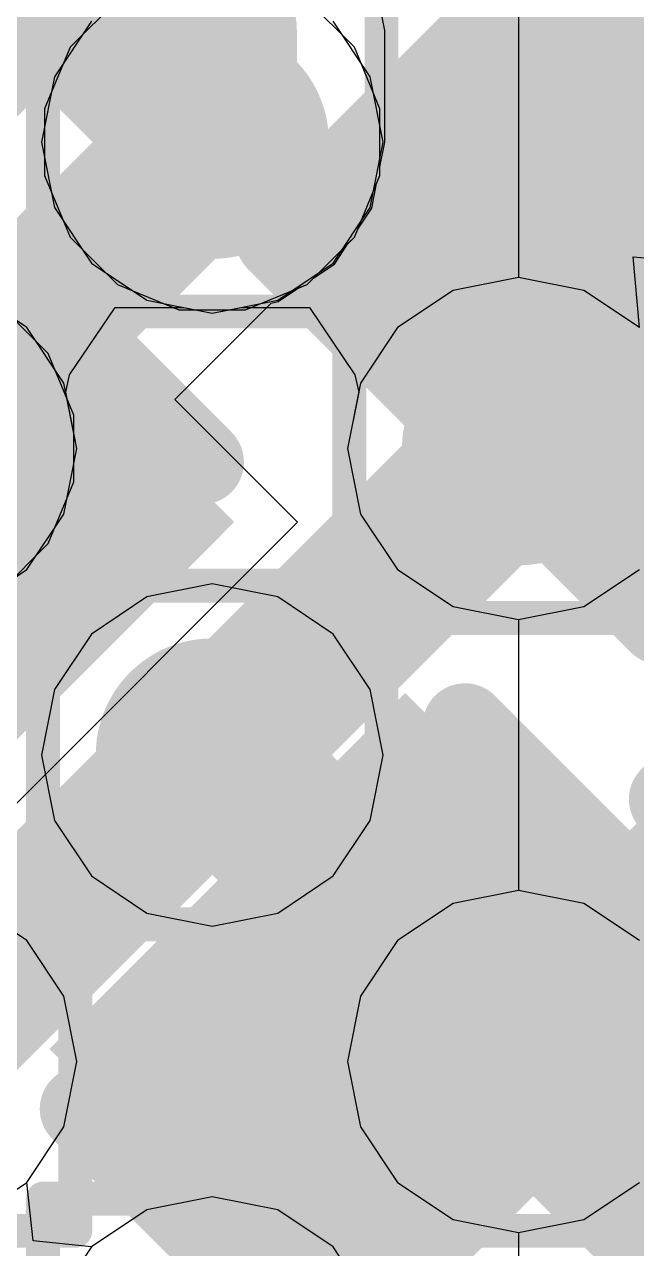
# Model space of a CAD drawing. Header units: inches. Extents: x -6 to 284, y -12 to 154.
# Drawn here: x 56.424 to 57.343, y 7.536 to 9.372 of the extents above; entities that cross this region are included whole.
import ezdxf

# ---------------------------------------------------------------- set-up
doc = ezdxf.new("R2010")
doc.units = ezdxf.units.IN
for name, color, linetype in [('Bottom Layer', 5, 'Continuous'), ('Bottom Overlay', 54, 'Continuous'), ('Bottom Paste', 16, 'Continuous'), ('Bottom Solder', 6, 'Continuous'), ('Drill Drawing', 1, 'Continuous'), ('GND-1', 16, 'Continuous'), ('GND-2', 90, 'Continuous'), ('GND-3', 216, 'Continuous'), ('GND-4', 54, 'Continuous'), ('PWR-1', 156, 'Continuous'), ('PWR-2', 130, 'Continuous'), ('Signal L1', 76, 'Continuous'), ('Signal L2', 6, 'Continuous'), ('Top Layer', 1, 'Continuous'), ('Top Paste', 8, 'Continuous'), ('Top Solder', 216, 'Continuous'), ('Via Holes', 16, 'Continuous')]:
    doc.layers.add(name, color=color, linetype=linetype)

# ---------------------------------------------------------------- blocks, each defined once
blk = doc.blocks.new('C___0402_B_115')
at = {"layer": 'Bottom Overlay'}
blk.add_lwpolyline([(0.7874, 0.4064, 0.127, 0.127, 0), (0.2794, 0.4064, 0.127, 0.127, 0)], format="xyseb", dxfattribs=at)
blk = doc.blocks.new('BGA_565_15_5_14_4__132')
at = {"layer": 'Top Layer'}
h = blk.add_hatch(color=1, dxfattribs=at)
edge = h.paths.add_edge_path()
edge.add_arc((-1.625, 2.275), 0.125, 0, 360)
h = blk.add_hatch(color=1, dxfattribs=at)
edge = h.paths.add_edge_path()
edge.add_arc((-2.275, 1.625), 0.125, 0, 360)
h = blk.add_hatch(color=1, dxfattribs=at)
edge = h.paths.add_edge_path()
edge.add_arc((-1.625, 1.625), 0.125, 0, 360)
h = blk.add_hatch(color=1, dxfattribs=at)
edge = h.paths.add_edge_path()
edge.add_arc((-2.275, 0.975), 0.125, 0, 360)
at = {"layer": 'Top Paste'}
h = blk.add_hatch(color=8, dxfattribs=at)
edge = h.paths.add_edge_path()
edge.add_arc((-1.625, 2.275), 0.125, 0, 360)
h = blk.add_hatch(color=8, dxfattribs=at)
edge = h.paths.add_edge_path()
edge.add_arc((-2.275, 1.625), 0.125, 0, 360)
h = blk.add_hatch(color=8, dxfattribs=at)
edge = h.paths.add_edge_path()
edge.add_arc((-1.625, 1.625), 0.125, 0, 360)
h = blk.add_hatch(color=8, dxfattribs=at)
edge = h.paths.add_edge_path()
edge.add_arc((-2.275, 0.975), 0.125, 0, 360)
at = {"layer": 'Top Solder'}
h = blk.add_hatch(color=216, dxfattribs=at)
edge = h.paths.add_edge_path()
edge.add_arc((-1.625, 2.275), 0.175, 0, 360)
h = blk.add_hatch(color=216, dxfattribs=at)
edge = h.paths.add_edge_path()
edge.add_arc((-2.275, 1.625), 0.175, 0, 360)
h = blk.add_hatch(color=216, dxfattribs=at)
edge = h.paths.add_edge_path()
edge.add_arc((-1.625, 1.625), 0.175, 0, 360)
h = blk.add_hatch(color=216, dxfattribs=at)
edge = h.paths.add_edge_path()
edge.add_arc((-2.275, 0.975), 0.175, 0, 360)
blk = doc.blocks.new('C___0402_B_393')
at = {"layer": 'Bottom Layer'}
blk.add_hatch(color=5, dxfattribs=at).paths.add_polyline_path([(-0.2413, 0.3175), (-0.2413, -0.3175), (-0.6985, -0.3175), (-0.6985, 0.3175)])
at = {"layer": 'Bottom Paste'}
blk.add_hatch(color=16, dxfattribs=at).paths.add_polyline_path([(-0.2413, 0.3175), (-0.2413, -0.3175), (-0.6985, -0.3175), (-0.6985, 0.3175)])
at = {"layer": 'Bottom Solder'}
blk.add_hatch(color=6, dxfattribs=at).paths.add_polyline_path([(-0.1813, 0.3775), (-0.1813, -0.3775), (-0.7585, -0.3775), (-0.7585, 0.3775)])
at = {"layer": 'Bottom Overlay'}
for points in [[(-0.7874, 0.4064, 0.127, 0.127, 0), (-0.7874, -0.4064, 0.127, 0.127, 0)], [(-0.7874, 0.4064, 0.127, 0.127, 0), (-0.2794, 0.4064, 0.127, 0.127, 0)], [(-0.7874, -0.4064, 0.127, 0.127, 0), (-0.2794, -0.4064, 0.127, 0.127, 0)]]:
    blk.add_lwpolyline(points, format="xyseb", dxfattribs=at)
for points in [[(-0.8191, 0.4064, 0.0635, 0.0635, 1), (-0.7556, 0.4064, 0.0635, 0.0635, 1)], [(-0.8191, 0.4064, 0.0635, 0.0635, 1), (-0.7556, 0.4064, 0.0635, 0.0635, 1)], [(-0.3111, 0.4064, 0.0635, 0.0635, 1), (-0.2477, 0.4064, 0.0635, 0.0635, 1)], [(-0.8191, -0.4064, 0.0635, 0.0635, 1), (-0.7556, -0.4064, 0.0635, 0.0635, 1)], [(-0.8191, -0.4064, 0.0635, 0.0635, 1), (-0.7556, -0.4064, 0.0635, 0.0635, 1)]]:
    blk.add_lwpolyline(points, format="xyseb", close=True, dxfattribs=at)
blk = doc.blocks.new('CAP_0201_B_397')
at = {"layer": 'Bottom Layer'}
for points in [[(-0.45, 0.15), (-0.15, 0.15), (-0.15, -0.15), (-0.45, -0.15)], [(0.15, 0.15), (0.45, 0.15), (0.45, -0.15), (0.15, -0.15)]]:
    blk.add_hatch(color=5, dxfattribs=at).paths.add_polyline_path(points)
at = {"layer": 'Bottom Paste'}
for points in [[(-0.45, 0.15), (-0.15, 0.15), (-0.15, -0.15), (-0.45, -0.15)], [(0.15, 0.15), (0.45, 0.15), (0.45, -0.15), (0.15, -0.15)]]:
    blk.add_hatch(color=16, dxfattribs=at).paths.add_polyline_path(points)
at = {"layer": 'Bottom Solder'}
for points in [[(-0.505, 0.205), (-0.095, 0.205), (-0.095, -0.205), (-0.505, -0.205)], [(0.095, 0.205), (0.505, 0.205), (0.505, -0.205), (0.095, -0.205)]]:
    blk.add_hatch(color=6, dxfattribs=at).paths.add_polyline_path(points)
at = {"layer": 'Bottom Overlay'}
for points in [[(-0.5334, 0.2286, 0.127, 0.127, 0), (-0.2032, 0.2286, 0.127, 0.127, 0)], [(-0.5334, -0.2286, 0.127, 0.127, 0), (-0.5334, 0.2286, 0.127, 0.127, 0)], [(0.2032, 0.2286, 0.127, 0.127, 0), (0.5334, 0.2286, 0.127, 0.127, 0)], [(0.5334, -0.2286, 0.127, 0.127, 0), (0.5334, 0.2286, 0.127, 0.127, 0)], [(-0.5334, -0.2286, 0.127, 0.127, 0), (-0.2032, -0.2286, 0.127, 0.127, 0)], [(0.2032, -0.2286, 0.127, 0.127, 0), (0.5334, -0.2286, 0.127, 0.127, 0)]]:
    blk.add_lwpolyline(points, format="xyseb", dxfattribs=at)
for points in [[(-0.5651, 0.2286, 0.0635, 0.0635, 1), (-0.5016, 0.2286, 0.0635, 0.0635, 1)], [(-0.5651, 0.2286, 0.0635, 0.0635, 1), (-0.5016, 0.2286, 0.0635, 0.0635, 1)], [(-0.2349, 0.2286, 0.0635, 0.0635, 1), (-0.1714, 0.2286, 0.0635, 0.0635, 1)], [(0.1714, 0.2286, 0.0635, 0.0635, 1), (0.2349, 0.2286, 0.0635, 0.0635, 1)], [(0.5016, 0.2286, 0.0635, 0.0635, 1), (0.5651, 0.2286, 0.0635, 0.0635, 1)], [(0.5016, 0.2286, 0.0635, 0.0635, 1), (0.5651, 0.2286, 0.0635, 0.0635, 1)], [(-0.5651, -0.2286, 0.0635, 0.0635, 1), (-0.5016, -0.2286, 0.0635, 0.0635, 1)], [(-0.5651, -0.2286, 0.0635, 0.0635, 1), (-0.5016, -0.2286, 0.0635, 0.0635, 1)], [(-0.2349, -0.2286, 0.0635, 0.0635, 1), (-0.1714, -0.2286, 0.0635, 0.0635, 1)], [(0.1714, -0.2286, 0.0635, 0.0635, 1), (0.2349, -0.2286, 0.0635, 0.0635, 1)], [(0.5016, -0.2286, 0.0635, 0.0635, 1), (0.5651, -0.2286, 0.0635, 0.0635, 1)], [(0.5016, -0.2286, 0.0635, 0.0635, 1), (0.5651, -0.2286, 0.0635, 0.0635, 1)]]:
    blk.add_lwpolyline(points, format="xyseb", close=True, dxfattribs=at)
blk = doc.blocks.new('C___0402_B_412')
at = {"layer": 'Bottom Layer'}
for points in [[(-0.2413, 0.3175), (-0.2413, -0.3175), (-0.6985, -0.3175), (-0.6985, 0.3175)], [(0.6985, 0.3175), (0.6985, -0.3175), (0.2413, -0.3175), (0.2413, 0.3175)]]:
    blk.add_hatch(color=5, dxfattribs=at).paths.add_polyline_path(points)
at = {"layer": 'Bottom Paste'}
for points in [[(-0.2413, 0.3175), (-0.2413, -0.3175), (-0.6985, -0.3175), (-0.6985, 0.3175)], [(0.6985, 0.3175), (0.6985, -0.3175), (0.2413, -0.3175), (0.2413, 0.3175)]]:
    blk.add_hatch(color=16, dxfattribs=at).paths.add_polyline_path(points)
at = {"layer": 'Bottom Solder'}
for points in [[(-0.1813, 0.3775), (-0.1813, -0.3775), (-0.7585, -0.3775), (-0.7585, 0.3775)], [(0.7585, 0.3775), (0.7585, -0.3775), (0.1813, -0.3775), (0.1813, 0.3775)]]:
    blk.add_hatch(color=6, dxfattribs=at).paths.add_polyline_path(points)
at = {"layer": 'Bottom Overlay'}
for points in [[(-0.7874, 0.4064, 0.127, 0.127, 0), (-0.7874, -0.4064, 0.127, 0.127, 0)], [(-0.2794, 0.4064, 0.127, 0.127, 0), (-0.7874, 0.4064, 0.127, 0.127, 0)], [(-0.2794, -0.4064, 0.127, 0.127, 0), (-0.7874, -0.4064, 0.127, 0.127, 0)], [(0.7874, -0.4064, 0.127, 0.127, 0), (0.2794, -0.4064, 0.127, 0.127, 0)]]:
    blk.add_lwpolyline(points, format="xyseb", dxfattribs=at)
for points in [[(-0.3111, 0.4064, 0.0635, 0.0635, 1), (-0.2477, 0.4064, 0.0635, 0.0635, 1)], [(-0.3111, -0.4064, 0.0635, 0.0635, 1), (-0.2477, -0.4064, 0.0635, 0.0635, 1)], [(0.2477, -0.4064, 0.0635, 0.0635, 1), (0.3111, -0.4064, 0.0635, 0.0635, 1)]]:
    blk.add_lwpolyline(points, format="xyseb", close=True, dxfattribs=at)

msp = doc.modelspace()

# ---------------------------------------------------------------- hatches: boundary and pattern name
at = {"layer": 'Bottom Layer'}
h = msp.add_hatch(color=5, dxfattribs=at)
edge = h.paths.add_edge_path()
edge.add_arc((56.7059, 9.1952), 0.15, 0, 360)
h = msp.add_hatch(color=5, dxfattribs=at)
edge = h.paths.add_edge_path()
edge.add_arc((57.1655, 8.7356), 0.15, 0, 360)
h = msp.add_hatch(color=5, dxfattribs=at)
edge = h.paths.add_edge_path()
edge.add_arc((56.7059, 8.276), 0.15, 0, 360)
h = msp.add_hatch(color=5, dxfattribs=at)
edge = h.paths.add_edge_path()
edge.add_arc((57.1655, 7.8164), 0.15, 0, 360)
at = {"layer": 'GND-1'}
h = msp.add_hatch(color=16, dxfattribs=at)
edge = h.paths.add_edge_path()
edge.add_arc((56.7059, 9.1952), 0.15, 0, 360)
h = msp.add_hatch(color=16, dxfattribs=at)
edge = h.paths.add_edge_path()
edge.add_arc((57.1655, 8.7356), 0.15, 0, 360)
h = msp.add_hatch(color=16, dxfattribs=at)
edge = h.paths.add_edge_path()
edge.add_arc((56.7059, 8.276), 0.15, 0, 360)
h = msp.add_hatch(color=16, dxfattribs=at)
edge = h.paths.add_edge_path()
edge.add_arc((57.1655, 7.8164), 0.15, 0, 360)
at = {"layer": 'GND-2'}
h = msp.add_hatch(color=90, dxfattribs=at)
edge = h.paths.add_edge_path()
edge.add_arc((56.7059, 9.1952), 0.15, 0, 360)
h = msp.add_hatch(color=90, dxfattribs=at)
edge = h.paths.add_edge_path()
edge.add_arc((57.1655, 8.7356), 0.15, 0, 360)
h = msp.add_hatch(color=90, dxfattribs=at)
edge = h.paths.add_edge_path()
edge.add_arc((56.7059, 8.276), 0.15, 0, 360)
h = msp.add_hatch(color=90, dxfattribs=at)
edge = h.paths.add_edge_path()
edge.add_arc((57.1655, 7.8164), 0.15, 0, 360)
at = {"layer": 'GND-3'}
h = msp.add_hatch(color=216, dxfattribs=at)
edge = h.paths.add_edge_path()
edge.add_arc((56.7059, 9.1952), 0.15, 0, 360)
h = msp.add_hatch(color=216, dxfattribs=at)
edge = h.paths.add_edge_path()
edge.add_arc((57.1655, 8.7356), 0.15, 0, 360)
h = msp.add_hatch(color=216, dxfattribs=at)
edge = h.paths.add_edge_path()
edge.add_arc((56.7059, 8.276), 0.15, 0, 360)
h = msp.add_hatch(color=216, dxfattribs=at)
edge = h.paths.add_edge_path()
edge.add_arc((57.1655, 7.8164), 0.15, 0, 360)
at = {"layer": 'GND-4'}
h = msp.add_hatch(color=54, dxfattribs=at)
edge = h.paths.add_edge_path()
edge.add_arc((56.7059, 9.1952), 0.15, 0, 360)
h = msp.add_hatch(color=54, dxfattribs=at)
edge = h.paths.add_edge_path()
edge.add_arc((57.1655, 8.7356), 0.15, 0, 360)
h = msp.add_hatch(color=54, dxfattribs=at)
edge = h.paths.add_edge_path()
edge.add_arc((56.7059, 8.276), 0.15, 0, 360)
h = msp.add_hatch(color=54, dxfattribs=at)
edge = h.paths.add_edge_path()
edge.add_arc((57.1655, 7.8164), 0.15, 0, 360)
at = {"layer": 'PWR-1'}
h = msp.add_hatch(color=156, dxfattribs=at)
edge = h.paths.add_edge_path()
edge.add_arc((56.7059, 9.1952), 0.15, 0, 360)
h = msp.add_hatch(color=156, dxfattribs=at)
edge = h.paths.add_edge_path()
edge.add_arc((57.1655, 8.7356), 0.15, 0, 360)
h = msp.add_hatch(color=156, dxfattribs=at)
edge = h.paths.add_edge_path()
edge.add_arc((56.7059, 8.276), 0.15, 0, 360)
h = msp.add_hatch(color=156, dxfattribs=at)
edge = h.paths.add_edge_path()
edge.add_arc((57.1655, 7.8164), 0.15, 0, 360)
at = {"layer": 'PWR-2'}
h = msp.add_hatch(color=130, dxfattribs=at)
edge = h.paths.add_edge_path()
edge.add_arc((56.7059, 9.1952), 0.15, 0, 360)
h = msp.add_hatch(color=130, dxfattribs=at)
edge = h.paths.add_edge_path()
edge.add_arc((57.1655, 8.7356), 0.15, 0, 360)
h = msp.add_hatch(color=130, dxfattribs=at)
edge = h.paths.add_edge_path()
edge.add_arc((56.7059, 8.276), 0.15, 0, 360)
h = msp.add_hatch(color=130, dxfattribs=at)
edge = h.paths.add_edge_path()
edge.add_arc((57.1655, 7.8164), 0.15, 0, 360)
at = {"layer": 'Signal L1'}
h = msp.add_hatch(color=76, dxfattribs=at)
edge = h.paths.add_edge_path()
edge.add_arc((56.7059, 9.1952), 0.15, 0, 360)
h = msp.add_hatch(color=76, dxfattribs=at)
edge = h.paths.add_edge_path()
edge.add_arc((57.1655, 8.7356), 0.15, 0, 360)
h = msp.add_hatch(color=76, dxfattribs=at)
edge = h.paths.add_edge_path()
edge.add_arc((56.7059, 8.276), 0.15, 0, 360)
h = msp.add_hatch(color=76, dxfattribs=at)
edge = h.paths.add_edge_path()
edge.add_arc((57.1655, 7.8164), 0.15, 0, 360)
at = {"layer": 'Signal L2'}
h = msp.add_hatch(color=6, dxfattribs=at)
edge = h.paths.add_edge_path()
edge.add_arc((56.7059, 9.1952), 0.15, 0, 360)
h = msp.add_hatch(color=6, dxfattribs=at)
edge = h.paths.add_edge_path()
edge.add_arc((57.1655, 8.7356), 0.15, 0, 360)
h = msp.add_hatch(color=6, dxfattribs=at)
edge = h.paths.add_edge_path()
edge.add_arc((56.7059, 8.276), 0.15, 0, 360)
h = msp.add_hatch(color=6, dxfattribs=at)
edge = h.paths.add_edge_path()
edge.add_arc((57.1655, 7.8164), 0.15, 0, 360)
at = {"layer": 'Top Layer'}
h = msp.add_hatch(color=1, dxfattribs=at)
edge = h.paths.add_edge_path()
edge.add_arc((56.7059, 9.1952), 0.15, 0, 360)
h = msp.add_hatch(color=1, dxfattribs=at)
edge = h.paths.add_edge_path()
edge.add_arc((57.1655, 8.7356), 0.15, 0, 360)
h = msp.add_hatch(color=1, dxfattribs=at)
edge = h.paths.add_edge_path()
edge.add_arc((56.7059, 8.276), 0.15, 0, 360)
h = msp.add_hatch(color=1, dxfattribs=at)
edge = h.paths.add_edge_path()
edge.add_arc((57.1655, 7.8164), 0.15, 0, 360)
at = {"layer": 'Via Holes'}
h = msp.add_hatch(color=7, dxfattribs=at)
edge = h.paths.add_edge_path()
edge.add_arc((56.7059, 9.1952), 0.075, 0, 360)
h = msp.add_hatch(color=7, dxfattribs=at)
edge = h.paths.add_edge_path()
edge.add_arc((57.1655, 8.7356), 0.075, 0, 360)
h = msp.add_hatch(color=7, dxfattribs=at)
edge = h.paths.add_edge_path()
edge.add_arc((56.7059, 8.276), 0.075, 0, 360)
h = msp.add_hatch(color=7, dxfattribs=at)
edge = h.paths.add_edge_path()
edge.add_arc((57.1655, 7.8164), 0.075, 0, 360)

# ---------------------------------------------------------------- linework, layer by layer
at = {"layer": 'Bottom Layer'}
for p, q in [((56.9649, 9.3624), (56.9452, 9.4615)), ((56.9649, 9.1952), (56.9649, 9.3624)), ((56.9575, 9.158), (56.9649, 9.1952)), ((56.9526, 9.1333), (56.9575, 9.1452)), ((56.9575, 9.1452), (56.9575, 9.158)), ((56.9452, 9.0961), (56.9526, 9.1333)), ((56.9242, 9.0646), (56.9452, 9.0961)), ((56.9101, 9.0436), (56.9192, 9.0527)), ((56.9192, 9.0527), (56.9242, 9.0646)), ((56.8891, 9.0121), (56.9101, 9.0436)), ((56.8576, 8.9911), (56.8891, 9.0121)), ((56.8364, 8.977), (56.8484, 8.9819)), ((56.8484, 8.9819), (56.8576, 8.9911)), ((56.805, 8.956), (56.8364, 8.977)), ((56.6497, 8.8094), (56.7941, 8.9538)), ((56.7941, 8.9538), (56.805, 8.956)), ((56.8337, 8.6254), (56.6497, 8.8094)), ((56.2051, 7.9968), (56.8337, 8.6254))]:
    msp.add_line(p, q, dxfattribs=at)
for points in [[(56.2918, 9.7766, 0.254, 0.254, 0), (56.7059, 9.3624, 0.254, 0.254, 0)], [(56.7059, 9.1952, 0.254, 0.254, 0), (56.7059, 9.3624, 0.254, 0.254, 0)], [(56.2463, 8.7356, 0.2032, 0.2032, 0), (56.7059, 9.1952, 0.2032, 0.2032, 0)]]:
    msp.add_lwpolyline(points, format="xyseb", dxfattribs=at)
for points in [[(56.6424, 9.3624, 0.127, 0.127, 1), (56.7694, 9.3624, 0.127, 0.127, 1)], [(56.6424, 9.3624, 0.127, 0.127, 1), (56.7694, 9.3624, 0.127, 0.127, 1)], [(56.6424, 9.1952, 0.127, 0.127, 1), (56.7694, 9.1952, 0.127, 0.127, 1)], [(56.6551, 9.1952, 0.1016, 0.1016, 1), (56.7567, 9.1952, 0.1016, 0.1016, 1)]]:
    msp.add_lwpolyline(points, format="xyseb", close=True, dxfattribs=at)
at = {"layer": 'Drill Drawing'}
for points in [[(56.4519, 8.9412, 0.0508, 0.0508, 0), (56.4519, 9.4492, 0.0508, 0.0508, 0)], [(56.9599, 8.9412, 0.0508, 0.0508, 0), (56.9599, 9.4492, 0.0508, 0.0508, 0)], [(55.9923, 8.9896, 0.0508, 0.0508, 0), (56.5003, 8.9896, 0.0508, 0.0508, 0)], [(56.5003, 8.4816, 0.0508, 0.0508, 0), (56.5003, 8.9896, 0.0508, 0.0508, 0)], [(56.9115, 8.9896, 0.0508, 0.0508, 0), (57.4195, 8.9896, 0.0508, 0.0508, 0)], [(56.9115, 8.4816, 0.0508, 0.0508, 0), (56.9115, 8.9896, 0.0508, 0.0508, 0)], [(56.4519, 8.9412, 0.0508, 0.0508, 0), (56.9599, 8.9412, 0.0508, 0.0508, 0)], [(56.4519, 8.53, 0.0508, 0.0508, 0), (56.9599, 8.53, 0.0508, 0.0508, 0)], [(56.4519, 8.022, 0.0508, 0.0508, 0), (56.4519, 8.53, 0.0508, 0.0508, 0)], [(56.9599, 8.022, 0.0508, 0.0508, 0), (56.9599, 8.53, 0.0508, 0.0508, 0)], [(55.9923, 8.4816, 0.0508, 0.0508, 0), (56.5003, 8.4816, 0.0508, 0.0508, 0)], [(56.9115, 8.4816, 0.0508, 0.0508, 0), (57.4195, 8.4816, 0.0508, 0.0508, 0)], [(55.9923, 8.0704, 0.0508, 0.0508, 0), (56.5003, 8.0704, 0.0508, 0.0508, 0)], [(56.5003, 7.5624, 0.0508, 0.0508, 0), (56.5003, 8.0704, 0.0508, 0.0508, 0)], [(56.9115, 8.0704, 0.0508, 0.0508, 0), (57.4195, 8.0704, 0.0508, 0.0508, 0)], [(56.9115, 7.5624, 0.0508, 0.0508, 0), (56.9115, 8.0704, 0.0508, 0.0508, 0)], [(56.4519, 8.022, 0.0508, 0.0508, 0), (56.9599, 8.022, 0.0508, 0.0508, 0)], [(56.4519, 7.6107, 0.0508, 0.0508, 0), (56.9599, 7.6107, 0.0508, 0.0508, 0)], [(56.4519, 7.1027, 0.0508, 0.0508, 0), (56.4519, 7.6107, 0.0508, 0.0508, 0)], [(56.9599, 7.1027, 0.0508, 0.0508, 0), (56.9599, 7.6107, 0.0508, 0.0508, 0)], [(55.9923, 7.5624, 0.0508, 0.0508, 0), (56.5003, 7.5624, 0.0508, 0.0508, 0)], [(56.9115, 7.5624, 0.0508, 0.0508, 0), (57.4195, 7.5624, 0.0508, 0.0508, 0)]]:
    msp.add_lwpolyline(points, format="xyseb", dxfattribs=at)
for points in [[(56.4876, 8.9896, 0.0254, 0.0254, 1), (56.513, 8.9896, 0.0254, 0.0254, 1)], [(56.4876, 8.9896, 0.0254, 0.0254, 1), (56.513, 8.9896, 0.0254, 0.0254, 1)], [(56.8988, 8.9896, 0.0254, 0.0254, 1), (56.9242, 8.9896, 0.0254, 0.0254, 1)], [(56.8988, 8.9896, 0.0254, 0.0254, 1), (56.9242, 8.9896, 0.0254, 0.0254, 1)], [(56.4392, 8.9412, 0.0254, 0.0254, 1), (56.4646, 8.9412, 0.0254, 0.0254, 1)], [(56.4392, 8.9412, 0.0254, 0.0254, 1), (56.4646, 8.9412, 0.0254, 0.0254, 1)], [(56.9472, 8.9412, 0.0254, 0.0254, 1), (56.9726, 8.9412, 0.0254, 0.0254, 1)], [(56.9472, 8.9412, 0.0254, 0.0254, 1), (56.9726, 8.9412, 0.0254, 0.0254, 1)], [(56.4392, 8.53, 0.0254, 0.0254, 1), (56.4646, 8.53, 0.0254, 0.0254, 1)], [(56.4392, 8.53, 0.0254, 0.0254, 1), (56.4646, 8.53, 0.0254, 0.0254, 1)], [(56.9472, 8.53, 0.0254, 0.0254, 1), (56.9726, 8.53, 0.0254, 0.0254, 1)], [(56.9472, 8.53, 0.0254, 0.0254, 1), (56.9726, 8.53, 0.0254, 0.0254, 1)], [(56.4876, 8.4816, 0.0254, 0.0254, 1), (56.513, 8.4816, 0.0254, 0.0254, 1)], [(56.4876, 8.4816, 0.0254, 0.0254, 1), (56.513, 8.4816, 0.0254, 0.0254, 1)], [(56.8988, 8.4816, 0.0254, 0.0254, 1), (56.9242, 8.4816, 0.0254, 0.0254, 1)], [(56.8988, 8.4816, 0.0254, 0.0254, 1), (56.9242, 8.4816, 0.0254, 0.0254, 1)], [(56.4876, 8.0704, 0.0254, 0.0254, 1), (56.513, 8.0704, 0.0254, 0.0254, 1)], [(56.4876, 8.0704, 0.0254, 0.0254, 1), (56.513, 8.0704, 0.0254, 0.0254, 1)], [(56.8988, 8.0704, 0.0254, 0.0254, 1), (56.9242, 8.0704, 0.0254, 0.0254, 1)], [(56.8988, 8.0704, 0.0254, 0.0254, 1), (56.9242, 8.0704, 0.0254, 0.0254, 1)], [(56.4392, 8.022, 0.0254, 0.0254, 1), (56.4646, 8.022, 0.0254, 0.0254, 1)], [(56.4392, 8.022, 0.0254, 0.0254, 1), (56.4646, 8.022, 0.0254, 0.0254, 1)], [(56.9472, 8.022, 0.0254, 0.0254, 1), (56.9726, 8.022, 0.0254, 0.0254, 1)], [(56.9472, 8.022, 0.0254, 0.0254, 1), (56.9726, 8.022, 0.0254, 0.0254, 1)], [(56.4392, 7.6107, 0.0254, 0.0254, 1), (56.4646, 7.6107, 0.0254, 0.0254, 1)], [(56.4392, 7.6107, 0.0254, 0.0254, 1), (56.4646, 7.6107, 0.0254, 0.0254, 1)], [(56.9472, 7.6107, 0.0254, 0.0254, 1), (56.9726, 7.6107, 0.0254, 0.0254, 1)], [(56.9472, 7.6107, 0.0254, 0.0254, 1), (56.9726, 7.6107, 0.0254, 0.0254, 1)], [(56.4876, 7.5624, 0.0254, 0.0254, 1), (56.513, 7.5624, 0.0254, 0.0254, 1)], [(56.4876, 7.5624, 0.0254, 0.0254, 1), (56.513, 7.5624, 0.0254, 0.0254, 1)], [(56.8988, 7.5624, 0.0254, 0.0254, 1), (56.9242, 7.5624, 0.0254, 0.0254, 1)], [(56.8988, 7.5624, 0.0254, 0.0254, 1), (56.9242, 7.5624, 0.0254, 0.0254, 1)]]:
    msp.add_lwpolyline(points, format="xyseb", close=True, dxfattribs=at)
at = {"layer": 'GND-1'}
for p, q in [((56.5634, 9.4085), (56.4926, 9.3377)), ((56.9192, 9.3377), (56.8484, 9.4085)), ((56.4926, 9.3377), (56.4543, 9.2453)), ((56.9575, 9.2453), (56.9192, 9.3377)), ((56.4543, 9.2453), (56.4543, 9.1452)), ((56.9575, 9.1452), (56.9575, 9.2453)), ((56.4543, 9.1452), (56.4926, 9.0527)), ((56.9192, 9.0527), (56.9575, 9.1452)), ((56.4926, 9.0527), (56.5634, 8.9819)), ((56.8484, 8.9819), (56.9192, 9.0527)), ((56.5634, 8.9819), (56.6559, 8.9436)), ((56.756, 8.9436), (56.8484, 8.9819)), ((56.4596, 8.8781), (56.3888, 8.9489)), ((56.6559, 8.9436), (56.756, 8.9436)), ((56.4979, 8.7856), (56.4596, 8.8781)), ((56.4979, 8.6856), (56.4979, 8.7856)), ((56.4596, 8.5931), (56.4979, 8.6856)), ((56.3888, 8.5223), (56.4596, 8.5931))]:
    msp.add_line(p, q, dxfattribs=at)
at = {"layer": 'GND-2'}
for p, q in [((56.5634, 9.4085), (56.4926, 9.3377)), ((56.9192, 9.3377), (56.8484, 9.4085)), ((56.4926, 9.3377), (56.4543, 9.2453)), ((56.9575, 9.2453), (56.9192, 9.3377)), ((56.4543, 9.2453), (56.4543, 9.1452)), ((56.9575, 9.1452), (56.9575, 9.2453)), ((56.4543, 9.1452), (56.4926, 9.0527)), ((56.9192, 9.0527), (56.9575, 9.1452)), ((56.4926, 9.0527), (56.5634, 8.9819)), ((56.8484, 8.9819), (56.9192, 9.0527)), ((56.5634, 8.9819), (56.6559, 8.9436)), ((56.756, 8.9436), (56.8484, 8.9819)), ((56.4596, 8.8781), (56.3888, 8.9489)), ((56.6559, 8.9436), (56.756, 8.9436)), ((56.4979, 8.7856), (56.4596, 8.8781)), ((56.4979, 8.6856), (56.4979, 8.7856)), ((56.4596, 8.5931), (56.4979, 8.6856)), ((56.3888, 8.5223), (56.4596, 8.5931))]:
    msp.add_line(p, q, dxfattribs=at)
at = {"layer": 'GND-3'}
for p, q in [((56.5634, 9.4085), (56.4926, 9.3377)), ((56.9192, 9.3377), (56.8484, 9.4085)), ((56.4926, 9.3377), (56.4543, 9.2453)), ((56.9575, 9.2453), (56.9192, 9.3377)), ((56.4543, 9.2453), (56.4543, 9.1452)), ((56.9575, 9.1452), (56.9575, 9.2453)), ((56.4543, 9.1452), (56.4926, 9.0527)), ((56.9192, 9.0527), (56.9575, 9.1452)), ((56.4926, 9.0527), (56.5634, 8.9819)), ((56.8484, 8.9819), (56.9192, 9.0527)), ((56.5634, 8.9819), (56.6559, 8.9436)), ((56.756, 8.9436), (56.8484, 8.9819)), ((56.4596, 8.8781), (56.3888, 8.9489)), ((56.6559, 8.9436), (56.756, 8.9436)), ((56.4979, 8.7856), (56.4596, 8.8781)), ((56.4979, 8.6856), (56.4979, 8.7856)), ((56.4596, 8.5931), (56.4979, 8.6856)), ((56.3888, 8.5223), (56.4596, 8.5931))]:
    msp.add_line(p, q, dxfattribs=at)
at = {"layer": 'GND-4'}
for p, q in [((56.5634, 9.4085), (56.4926, 9.3377)), ((56.9192, 9.3377), (56.8484, 9.4085)), ((56.4926, 9.3377), (56.4543, 9.2453)), ((56.9575, 9.2453), (56.9192, 9.3377)), ((56.4543, 9.2453), (56.4543, 9.1452)), ((56.9575, 9.1452), (56.9575, 9.2453)), ((56.4543, 9.1452), (56.4926, 9.0527)), ((56.9192, 9.0527), (56.9575, 9.1452)), ((56.4926, 9.0527), (56.5634, 8.9819)), ((56.8484, 8.9819), (56.9192, 9.0527)), ((56.5634, 8.9819), (56.6559, 8.9436)), ((56.756, 8.9436), (56.8484, 8.9819)), ((56.4596, 8.8781), (56.3888, 8.9489)), ((56.6559, 8.9436), (56.756, 8.9436)), ((56.4979, 8.7856), (56.4596, 8.8781)), ((56.4979, 8.6856), (56.4979, 8.7856)), ((56.4596, 8.5931), (56.4979, 8.6856)), ((56.3888, 8.5223), (56.4596, 8.5931))]:
    msp.add_line(p, q, dxfattribs=at)
at = {"layer": 'PWR-1'}
for p, q in [((57.1655, 9.3983), (57.1655, 8.9921)), ((57.1655, 8.9921), (57.0674, 8.9726)), ((57.0674, 8.9726), (56.9841, 8.917)), ((56.9841, 8.917), (56.9285, 8.8338)), ((56.9285, 8.8338), (56.909, 8.7356)), ((56.909, 8.7356), (56.9285, 8.6374)), ((56.9285, 8.6374), (56.9841, 8.5542)), ((56.9841, 8.5542), (57.0674, 8.4986)), ((56.7059, 8.5325), (56.6077, 8.513)), ((56.8041, 8.513), (56.7059, 8.5325)), ((56.6077, 8.513), (56.5245, 8.4574)), ((56.8873, 8.4574), (56.8041, 8.513)), ((57.0674, 8.4986), (57.1655, 8.4791)), ((57.1655, 8.4791), (57.1655, 8.0729)), ((56.5245, 8.4574), (56.4689, 8.3741)), ((56.9429, 8.3741), (56.8873, 8.4574)), ((56.4689, 8.3741), (56.4494, 8.276)), ((56.9624, 8.276), (56.9429, 8.3741)), ((56.4494, 8.276), (56.4689, 8.1778)), ((56.9429, 8.1778), (56.9624, 8.276)), ((56.4689, 8.1778), (56.5245, 8.0946)), ((56.8873, 8.0946), (56.9429, 8.1778)), ((56.5245, 8.0946), (56.6077, 8.039)), ((56.8041, 8.039), (56.8873, 8.0946)), ((57.1655, 8.0729), (57.0674, 8.0534)), ((56.4277, 7.9978), (56.3445, 8.0534)), ((57.0674, 8.0534), (56.9841, 7.9978)), ((56.6077, 8.039), (56.7059, 8.0195)), ((56.7059, 8.0195), (56.8041, 8.039)), ((56.4833, 7.9145), (56.4277, 7.9978)), ((56.9841, 7.9978), (56.9285, 7.9145)), ((56.5028, 7.8164), (56.4833, 7.9145)), ((56.9285, 7.9145), (56.909, 7.8164)), ((56.4833, 7.7182), (56.5028, 7.8164)), ((56.909, 7.8164), (56.9285, 7.7182)), ((56.4277, 7.635), (56.4833, 7.7182)), ((56.9285, 7.7182), (56.9841, 7.635)), ((56.3445, 7.5794), (56.4277, 7.635)), ((56.9841, 7.635), (57.0674, 7.5794)), ((56.7059, 7.6133), (56.6077, 7.5937)), ((56.8041, 7.5937), (56.7059, 7.6133)), ((56.6077, 7.5937), (56.5245, 7.5381)), ((56.8873, 7.5381), (56.8041, 7.5937)), ((57.0674, 7.5794), (57.1655, 7.5598)), ((57.1655, 7.5598), (57.1655, 7.1536)), ((56.5245, 7.5381), (56.4689, 7.4549)), ((56.9429, 7.4549), (56.8873, 7.5381))]:
    msp.add_line(p, q, dxfattribs=at)
at = {"layer": 'PWR-2'}
for p, q in [((56.5245, 9.3766), (56.4689, 9.2934)), ((56.9429, 9.2934), (56.8873, 9.3766)), ((56.4689, 9.2934), (56.4494, 9.1952)), ((56.9624, 9.1952), (56.9429, 9.2934)), ((56.4494, 9.1952), (56.4689, 9.0971)), ((56.9429, 9.0971), (56.9624, 9.1952)), ((56.4689, 9.0971), (56.5245, 9.0138)), ((56.8873, 9.0138), (56.9429, 9.0971)), ((56.5245, 9.0138), (56.6077, 8.9582)), ((56.8041, 8.9582), (56.8873, 9.0138)), ((57.1655, 8.9921), (57.0674, 8.9726)), ((57.2637, 8.9726), (57.1655, 8.9921)), ((56.4277, 8.917), (56.3445, 8.9726)), ((57.0674, 8.9726), (56.9841, 8.917)), ((57.3469, 8.917), (57.2637, 8.9726)), ((56.6077, 8.9582), (56.7059, 8.9387)), ((56.7059, 8.9387), (56.8041, 8.9582)), ((56.4833, 8.8338), (56.4277, 8.917)), ((56.9841, 8.917), (56.9285, 8.8338)), ((56.5028, 8.7356), (56.4833, 8.8338)), ((56.9285, 8.8338), (56.909, 8.7356)), ((56.4833, 8.6374), (56.5028, 8.7356)), ((56.909, 8.7356), (56.9285, 8.6374)), ((56.4277, 8.5542), (56.4833, 8.6374)), ((56.9285, 8.6374), (56.9841, 8.5542)), ((56.3445, 8.4986), (56.4277, 8.5542)), ((56.9841, 8.5542), (57.0674, 8.4986)), ((57.2637, 8.4986), (57.3469, 8.5542)), ((56.7059, 8.5325), (56.6077, 8.513)), ((56.8041, 8.513), (56.7059, 8.5325)), ((56.6077, 8.513), (56.5245, 8.4574)), ((56.8873, 8.4574), (56.8041, 8.513)), ((57.0674, 8.4986), (57.1655, 8.4791)), ((57.1655, 8.4791), (57.2637, 8.4986)), ((56.5245, 8.4574), (56.4689, 8.3741)), ((56.9429, 8.3741), (56.8873, 8.4574)), ((56.4689, 8.3741), (56.4494, 8.276)), ((56.9624, 8.276), (56.9429, 8.3741)), ((56.4494, 8.276), (56.4689, 8.1778)), ((56.9429, 8.1778), (56.9624, 8.276)), ((56.4689, 8.1778), (56.5245, 8.0946)), ((56.8873, 8.0946), (56.9429, 8.1778)), ((56.5245, 8.0946), (56.6077, 8.039)), ((56.8041, 8.039), (56.8873, 8.0946)), ((57.1655, 8.0729), (57.0674, 8.0534)), ((57.2637, 8.0534), (57.1655, 8.0729)), ((56.4277, 7.9978), (56.3445, 8.0534)), ((57.0674, 8.0534), (56.9841, 7.9978)), ((57.3469, 7.9978), (57.2637, 8.0534)), ((56.6077, 8.039), (56.7059, 8.0195)), ((56.7059, 8.0195), (56.8041, 8.039)), ((56.4833, 7.9145), (56.4277, 7.9978)), ((56.9841, 7.9978), (56.9285, 7.9145)), ((56.5028, 7.8164), (56.4833, 7.9145)), ((56.9285, 7.9145), (56.909, 7.8164)), ((56.4833, 7.7182), (56.5028, 7.8164)), ((56.909, 7.8164), (56.9285, 7.7182)), ((56.4277, 7.635), (56.4833, 7.7182)), ((56.9285, 7.7182), (56.9841, 7.635)), ((56.4368, 7.5472), (56.4277, 7.635)), ((56.9841, 7.635), (57.0674, 7.5794)), ((57.2637, 7.5794), (57.3469, 7.635)), ((56.7059, 7.6133), (56.6077, 7.5937)), ((56.8041, 7.5937), (56.7059, 7.6133)), ((56.6077, 7.5937), (56.5245, 7.5381)), ((56.8873, 7.5381), (56.8041, 7.5937)), ((57.0674, 7.5794), (57.1655, 7.5598)), ((57.1655, 7.5598), (57.2637, 7.5794)), ((56.5245, 7.5381), (56.4368, 7.5472)), ((56.9429, 7.4549), (56.8873, 7.5381))]:
    msp.add_line(p, q, dxfattribs=at)
at = {"layer": 'Signal L2'}
for p, q in [((57.3469, 8.917), (57.3374, 9.0233)), ((57.3374, 9.0233), (57.4438, 9.0138)), ((56.4917, 8.8462), (56.5602, 8.9473)), ((56.5602, 8.9473), (56.6627, 8.9473)), ((56.6627, 8.9473), (56.7059, 8.9387)), ((56.7059, 8.9387), (56.7491, 8.9473)), ((56.7491, 8.9473), (56.8516, 8.9473)), ((56.8516, 8.9473), (56.9201, 8.8462)), ((56.486, 8.8203), (56.4917, 8.8462)), ((56.9201, 8.8462), (56.9259, 8.8203)), ((56.5028, 8.7356), (56.486, 8.8203)), ((56.9259, 8.8203), (56.909, 8.7356)), ((56.4833, 8.6374), (56.5028, 8.7356)), ((56.909, 8.7356), (56.9285, 8.6374)), ((56.4277, 8.5542), (56.4833, 8.6374)), ((56.9285, 8.6374), (56.9841, 8.5542)), ((56.3445, 8.4986), (56.4277, 8.5542)), ((56.9841, 8.5542), (57.0674, 8.4986)), ((57.2637, 8.4986), (57.3469, 8.5542)), ((56.7059, 8.5325), (56.6077, 8.513)), ((56.8041, 8.513), (56.7059, 8.5325)), ((56.6077, 8.513), (56.5245, 8.4574)), ((56.8873, 8.4574), (56.8041, 8.513)), ((57.0674, 8.4986), (57.1655, 8.4791)), ((57.1655, 8.4791), (57.2637, 8.4986)), ((56.5245, 8.4574), (56.4689, 8.3741)), ((56.9429, 8.3741), (56.8873, 8.4574)), ((56.4689, 8.3741), (56.4494, 8.276)), ((56.9624, 8.276), (56.9429, 8.3741)), ((56.4494, 8.276), (56.4689, 8.1778)), ((56.9429, 8.1778), (56.9624, 8.276)), ((56.4689, 8.1778), (56.5245, 8.0946)), ((56.8873, 8.0946), (56.9429, 8.1778)), ((56.5245, 8.0946), (56.6077, 8.039)), ((56.8041, 8.039), (56.8873, 8.0946)), ((57.1655, 8.0729), (57.0674, 8.0534)), ((57.2637, 8.0534), (57.1655, 8.0729)), ((56.4277, 7.9978), (56.3445, 8.0534)), ((57.0674, 8.0534), (56.9841, 7.9978)), ((57.3469, 7.9978), (57.2637, 8.0534)), ((56.6077, 8.039), (56.7059, 8.0195)), ((56.7059, 8.0195), (56.8041, 8.039)), ((56.4833, 7.9145), (56.4277, 7.9978)), ((56.9841, 7.9978), (56.9285, 7.9145)), ((56.5028, 7.8164), (56.4833, 7.9145)), ((56.9285, 7.9145), (56.909, 7.8164)), ((56.4833, 7.7182), (56.5028, 7.8164)), ((56.909, 7.8164), (56.9285, 7.7182)), ((56.4277, 7.635), (56.4833, 7.7182)), ((56.9285, 7.7182), (56.9841, 7.635)), ((56.3445, 7.5794), (56.4277, 7.635)), ((56.9841, 7.635), (57.0674, 7.5794)), ((57.2637, 7.5794), (57.3469, 7.635)), ((56.7059, 7.6133), (56.6077, 7.5937)), ((56.8041, 7.5937), (56.7059, 7.6133)), ((56.6077, 7.5937), (56.5245, 7.5381)), ((56.8873, 7.5381), (56.8041, 7.5937)), ((57.0674, 7.5794), (57.1655, 7.5598)), ((57.1655, 7.5598), (57.2637, 7.5794)), ((56.5245, 7.5381), (56.4689, 7.4549)), ((56.9429, 7.4549), (56.8873, 7.5381))]:
    msp.add_line(p, q, dxfattribs=at)
at = {"layer": 'Top Layer'}
for points in [[(56.2463, 9.6549, 0.254, 0.254, 0), (56.7059, 9.1952, 0.254, 0.254, 0)], [(57.1655, 9.6548, 0.254, 0.254, 0), (57.6252, 9.1952, 0.254, 0.254, 0)], [(55.3271, 7.8164, 0.254, 0.254, 0), (56.7059, 9.1952, 0.254, 0.254, 0)], [(57.1655, 8.7356, 0.254, 0.254, 0), (57.6252, 9.1952, 0.254, 0.254, 0)], [(56.7059, 8.276, 0.254, 0.254, 0), (57.1655, 8.7356, 0.254, 0.254, 0)], [(56.2463, 7.8164, 0.254, 0.254, 0), (56.7059, 8.276, 0.254, 0.254, 0)], [(56.7059, 8.276, 0.254, 0.254, 0), (57.1655, 7.8164, 0.254, 0.254, 0)], [(57.1655, 7.8164, 0.254, 0.254, 0), (57.6252, 8.276, 0.254, 0.254, 0)], [(56.7058, 7.3568, 0.254, 0.254, 0), (57.1654, 7.8164, 0.254, 0.254, 0)], [(57.1655, 7.8164, 0.254, 0.254, 0), (57.6252, 7.3567, 0.254, 0.254, 0)]]:
    msp.add_lwpolyline(points, format="xyseb", dxfattribs=at)
for points in [[(56.6424, 9.1952, 0.127, 0.127, 1), (56.7694, 9.1952, 0.127, 0.127, 1)], [(56.6424, 9.1952, 0.127, 0.127, 1), (56.7694, 9.1952, 0.127, 0.127, 1)], [(57.102, 8.7356, 0.127, 0.127, 1), (57.229, 8.7356, 0.127, 0.127, 1)], [(57.102, 8.7356, 0.127, 0.127, 1), (57.229, 8.7356, 0.127, 0.127, 1)], [(56.6424, 8.276, 0.127, 0.127, 1), (56.7694, 8.276, 0.127, 0.127, 1)], [(56.6424, 8.276, 0.127, 0.127, 1), (56.7694, 8.276, 0.127, 0.127, 1)], [(56.6424, 8.276, 0.127, 0.127, 1), (56.7694, 8.276, 0.127, 0.127, 1)], [(57.1019, 7.8164, 0.127, 0.127, 1), (57.2289, 7.8164, 0.127, 0.127, 1)], [(57.102, 7.8164, 0.127, 0.127, 1), (57.229, 7.8164, 0.127, 0.127, 1)], [(57.102, 7.8164, 0.127, 0.127, 1), (57.229, 7.8164, 0.127, 0.127, 1)], [(57.102, 7.8164, 0.127, 0.127, 1), (57.229, 7.8164, 0.127, 0.127, 1)]]:
    msp.add_lwpolyline(points, format="xyseb", close=True, dxfattribs=at)

# ---------------------------------------------------------------- block references
for name, p, rotation in [('BGA_565_15_5_14_4__132', (54.4079, 8.2759), 225), ('C___0402_B_115', (56.5978, 10.0826), 225), ('C___0402_B_393', (57.6485, 9.319), 45), ('C___0402_B_412', (56.6002, 8.2303), 135), ('CAP_0201_B_397', (57.9335, 7.9943), 315)]:
    msp.add_blockref(name, p, dxfattribs=dict(rotation=rotation))

doc.saveas('drawing.dxf')
